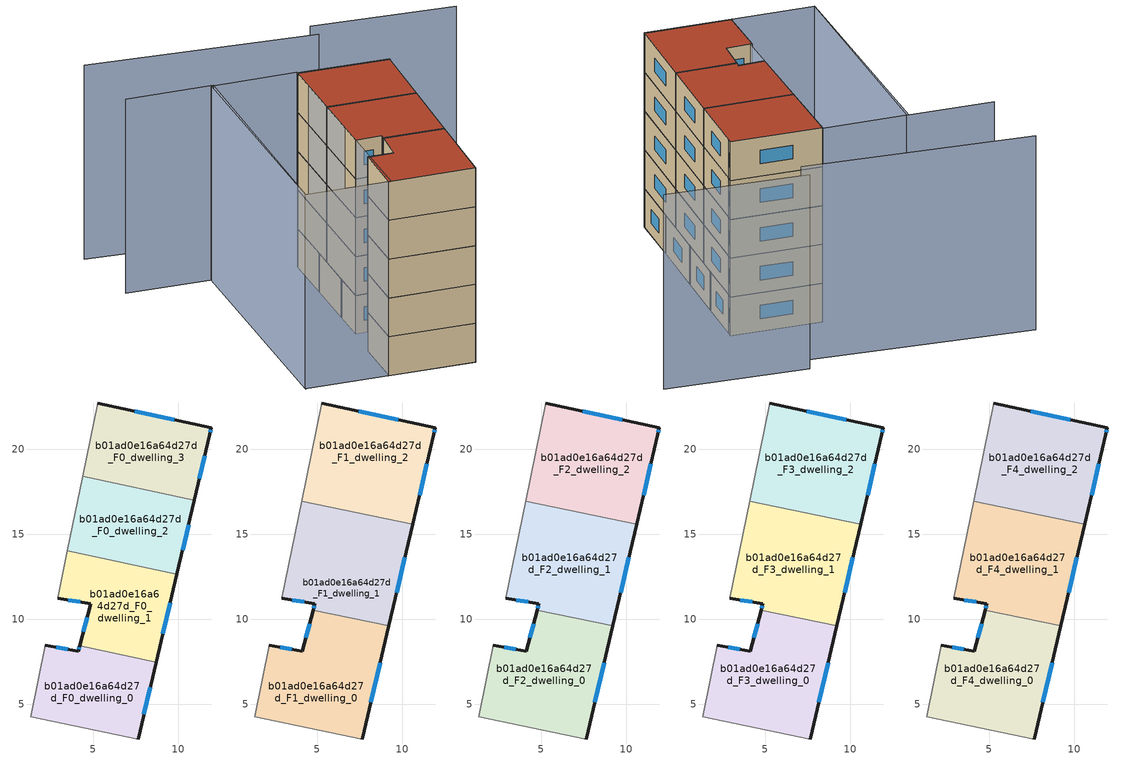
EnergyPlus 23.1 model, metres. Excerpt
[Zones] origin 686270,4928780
b01ad0e16a64d27d_F0_dwelling_0
 floor ground (EU_floor_Construction): 7.65,2.95 8.71,7.47 4.22,8.45 4.13,8.11 2.2,8.47 1.33,4.25 z0
 wall outside (EU_wall_Construction): 2.2,8.47 4.13,8.11 4.22,8.45 / 8.71,7.47 7.65,2.95 z0:3
 wall to b01ad0e16a64d27d_F0_dwelling_1 (EU_wall_Construction): 4.22,8.45 8.71,7.47 z0:3
 wall adiabatic (EU_wall_Construction): 7.65,2.95 1.33,4.25 2.2,8.47 z0:3
 window (EU_Window_Construction): 2.83,8.35 3.5,8.23 / 4.16,8.22 4.19,8.34 / 8.37,6 7.99,4.42 z0.98:2.02
b01ad0e16a64d27d_F0_dwelling_1
 floor ground (EU_floor_Construction): 8.71,7.47 9.93,12.63 3.49,14.03 2.92,11.22 4.87,10.92 4.22,8.45 z0
 wall outside (EU_wall_Construction): 9.93,12.63 8.71,7.47 / 4.22,8.45 4.87,10.92 2.92,11.22 z0:3
 wall adiabatic (EU_wall_Construction): 2.92,11.22 3.49,14.03 z0:3
 wall to b01ad0e16a64d27d_F0_dwelling_2 (EU_wall_Construction): 3.49,14.03 9.93,12.63 z0:3
 window (EU_Window_Construction): 9.53,10.95 9.11,9.15 / 4.43,9.25 4.66,10.12 / 4.23,11.02 3.55,11.12 z0.98:2.02
b01ad0e16a64d27d_F0_dwelling_2
 floor ground (EU_floor_Construction): 9.93,12.63 10.95,16.99 4.39,18.42 3.49,14.03 z0
 wall outside (EU_wall_Construction): 10.95,16.99 9.93,12.63 z0:3
 wall adiabatic (EU_wall_Construction): 3.49,14.03 4.39,18.42 z0:3
 wall to b01ad0e16a64d27d_F0_dwelling_3 (EU_wall_Construction): 4.39,18.42 10.95,16.99 z0:3
 window (EU_Window_Construction): 10.62,15.57 10.26,14.05 z0.98:2.02
b01ad0e16a64d27d_F0_dwelling_3
 floor ground (EU_floor_Construction): 10.95,16.99 11.87,20.87 11.96,21.26 5.27,22.72 4.39,18.42 z0
 wall outside (EU_wall_Construction): 5.27,22.72 11.96,21.26 11.87,20.87 10.95,16.99 z0:3
 wall adiabatic (EU_wall_Construction): 4.39,18.42 5.27,22.72 z0:3
 window (EU_Window_Construction): 11.57,19.61 11.25,18.25 / 7.45,22.24 9.78,21.73 / 11.93,21.13 11.9,20.99 z0.98:2.02
b01ad0e16a64d27d_F1_dwelling_0
 floor to b01ad0e16a64d27d_F0_dwelling_0 (EU_floor_Construction): 7.65,2.95 8.71,7.47 4.22,8.45 4.13,8.11 2.2,8.47 1.33,4.25 z3
 floor to b01ad0e16a64d27d_F0_dwelling_1 (EU_floor_Construction): 8.71,7.47 9.22,9.61 4.76,10.52 4.22,8.45 z3
 wall outside (EU_wall_Construction): 2.2,8.47 4.13,8.11 4.76,10.52 / 9.22,9.61 7.65,2.95 z3:6
 wall to b01ad0e16a64d27d_F1_dwelling_1 (EU_wall_Construction): 4.76,10.52 9.22,9.61 z3:6
 wall adiabatic (EU_wall_Construction): 7.65,2.95 1.33,4.25 2.2,8.47 z3:6
 window (EU_Window_Construction): 2.83,8.35 3.5,8.23 / 4.33,8.89 4.56,9.74 / 8.71,7.44 8.16,5.11 z3.98:5.02
b01ad0e16a64d27d_F1_dwelling_1
 floor to b01ad0e16a64d27d_F0_dwelling_1 (EU_floor_Construction): 9.22,9.61 9.93,12.63 3.49,14.03 2.92,11.22 4.87,10.92 4.76,10.52 z3
 floor to b01ad0e16a64d27d_F0_dwelling_2 (EU_floor_Construction): 9.93,12.63 10.62,15.58 4.09,16.92 3.49,14.03 z3
 wall outside (EU_wall_Construction): 10.62,15.58 9.22,9.61 / 4.76,10.52 4.87,10.92 2.92,11.22 z3:6
 wall adiabatic (EU_wall_Construction): 2.92,11.22 4.09,16.92 z3:6
 wall to b01ad0e16a64d27d_F1_dwelling_2 (EU_wall_Construction): 4.09,16.92 10.62,15.58 z3:6
 window (EU_Window_Construction): 10.17,13.64 9.67,11.55 / 4.8,10.65 4.83,10.79 / 4.23,11.02 3.55,11.12 z3.98:5.02
b01ad0e16a64d27d_F1_dwelling_2
 floor to b01ad0e16a64d27d_F0_dwelling_2 (EU_floor_Construction): 10.62,15.58 10.95,16.99 4.39,18.42 4.09,16.92 z3
 floor to b01ad0e16a64d27d_F0_dwelling_3 (EU_floor_Construction): 10.95,16.99 11.87,20.87 11.96,21.26 5.27,22.72 4.39,18.42 z3
 wall outside (EU_wall_Construction): 5.27,22.72 11.96,21.26 11.87,20.87 10.62,15.58 z3:6
 wall adiabatic (EU_wall_Construction): 4.09,16.92 5.27,22.72 z3:6
 window (EU_Window_Construction): 11.46,19.15 11.03,17.3 / 7.45,22.24 9.78,21.73 / 11.93,21.13 11.9,20.99 z3.98:5.02
b01ad0e16a64d27d_F2_dwelling_0
 floor to b01ad0e16a64d27d_F1_dwelling_0 (EU_floor_Construction): 7.65,2.95 9.22,9.61 4.76,10.52 4.13,8.11 2.2,8.47 1.33,4.25 z6
 wall outside (EU_wall_Construction): 2.2,8.47 4.13,8.11 4.76,10.52 / 9.22,9.61 7.65,2.95 z6:9
 wall to b01ad0e16a64d27d_F2_dwelling_1 (EU_wall_Construction): 4.76,10.52 9.22,9.61 z6:9
 wall adiabatic (EU_wall_Construction): 7.65,2.95 1.33,4.25 2.2,8.47 z6:9
 window (EU_Window_Construction): 2.83,8.35 3.5,8.23 / 4.33,8.89 4.56,9.74 / 8.71,7.44 8.16,5.11 z6.98:8.02
b01ad0e16a64d27d_F2_dwelling_1
 floor to b01ad0e16a64d27d_F1_dwelling_1 (EU_floor_Construction): 9.22,9.61 10.62,15.58 4.09,16.92 2.92,11.22 4.87,10.92 4.76,10.52 z6
 wall outside (EU_wall_Construction): 10.62,15.58 9.22,9.61 / 4.76,10.52 4.87,10.92 2.92,11.22 z6:9
 wall adiabatic (EU_wall_Construction): 2.92,11.22 4.09,16.92 z6:9
 wall to b01ad0e16a64d27d_F2_dwelling_2 (EU_wall_Construction): 4.09,16.92 10.62,15.58 z6:9
 window (EU_Window_Construction): 10.17,13.64 9.67,11.55 / 4.8,10.65 4.83,10.79 / 4.23,11.02 3.55,11.12 z6.98:8.02
b01ad0e16a64d27d_F2_dwelling_2
 floor to b01ad0e16a64d27d_F1_dwelling_2 (EU_floor_Construction): 10.62,15.58 11.87,20.87 11.96,21.26 5.27,22.72 4.09,16.92 z6
 wall outside (EU_wall_Construction): 5.27,22.72 11.96,21.26 11.87,20.87 10.62,15.58 z6:9
 wall adiabatic (EU_wall_Construction): 4.09,16.92 5.27,22.72 z6:9
 window (EU_Window_Construction): 11.46,19.15 11.03,17.3 / 7.45,22.24 9.78,21.73 / 11.93,21.13 11.9,20.99 z6.98:8.02
b01ad0e16a64d27d_F3_dwelling_0
 floor to b01ad0e16a64d27d_F2_dwelling_0 (EU_floor_Construction): 7.65,2.95 9.22,9.61 4.76,10.52 4.13,8.11 2.2,8.47 1.33,4.25 z9
 wall outside (EU_wall_Construction): 2.2,8.47 4.13,8.11 4.76,10.52 / 9.22,9.61 7.65,2.95 z9:12
 wall to b01ad0e16a64d27d_F3_dwelling_1 (EU_wall_Construction): 4.76,10.52 9.22,9.61 z9:12
 wall adiabatic (EU_wall_Construction): 7.65,2.95 1.33,4.25 2.2,8.47 z9:12
 window (EU_Window_Construction): 2.83,8.35 3.5,8.23 / 4.33,8.89 4.56,9.74 / 8.71,7.44 8.16,5.11 z9.98:11.02
b01ad0e16a64d27d_F3_dwelling_1
 floor to b01ad0e16a64d27d_F2_dwelling_1 (EU_floor_Construction): 9.22,9.61 10.62,15.58 4.09,16.92 2.92,11.22 4.87,10.92 4.76,10.52 z9
 wall outside (EU_wall_Construction): 10.62,15.58 9.22,9.61 / 4.76,10.52 4.87,10.92 2.92,11.22 z9:12
 wall adiabatic (EU_wall_Construction): 2.92,11.22 4.09,16.92 z9:12
 wall to b01ad0e16a64d27d_F3_dwelling_2 (EU_wall_Construction): 4.09,16.92 10.62,15.58 z9:12
 window (EU_Window_Construction): 10.17,13.64 9.67,11.55 / 4.8,10.65 4.83,10.79 / 4.23,11.02 3.55,11.12 z9.98:11.02
b01ad0e16a64d27d_F3_dwelling_2
 floor to b01ad0e16a64d27d_F2_dwelling_2 (EU_floor_Construction): 10.62,15.58 11.87,20.87 11.96,21.26 5.27,22.72 4.09,16.92 z9
 wall outside (EU_wall_Construction): 5.27,22.72 11.96,21.26 11.87,20.87 10.62,15.58 z9:12
 wall adiabatic (EU_wall_Construction): 4.09,16.92 5.27,22.72 z9:12
 window (EU_Window_Construction): 11.46,19.15 11.03,17.3 / 7.45,22.24 9.78,21.73 / 11.93,21.13 11.9,20.99 z9.98:11.02
b01ad0e16a64d27d_F4_dwelling_0
 floor to b01ad0e16a64d27d_F3_dwelling_0 (EU_floor_Construction): 7.65,2.95 9.22,9.61 4.76,10.52 4.13,8.11 2.2,8.47 1.33,4.25 z12
 wall outside (EU_wall_Construction): 2.2,8.47 4.13,8.11 4.76,10.52 / 9.22,9.61 7.65,2.95 z12:15
 wall to b01ad0e16a64d27d_F4_dwelling_1 (EU_wall_Construction): 4.76,10.52 9.22,9.61 z12:15
 wall adiabatic (EU_wall_Construction): 7.65,2.95 1.33,4.25 2.2,8.47 z12:15
 window (EU_Window_Construction): 2.83,8.35 3.5,8.23 / 4.33,8.89 4.56,9.74 / 8.71,7.44 8.16,5.11 z12.98:14.02
 roof outside (EU_roof_Construction): 9.22,9.61 7.65,2.95 1.33,4.25 2.2,8.47 4.13,8.11 4.76,10.52 z15
b01ad0e16a64d27d_F4_dwelling_1
 floor to b01ad0e16a64d27d_F3_dwelling_1 (EU_floor_Construction): 9.22,9.61 10.62,15.58 4.09,16.92 2.92,11.22 4.87,10.92 4.76,10.52 z12
 wall outside (EU_wall_Construction): 10.62,15.58 9.22,9.61 / 4.76,10.52 4.87,10.92 2.92,11.22 z12:15
 wall adiabatic (EU_wall_Construction): 2.92,11.22 4.09,16.92 z12:15
 wall to b01ad0e16a64d27d_F4_dwelling_2 (EU_wall_Construction): 4.09,16.92 10.62,15.58 z12:15
 window (EU_Window_Construction): 10.17,13.64 9.67,11.55 / 4.8,10.65 4.83,10.79 / 4.23,11.02 3.55,11.12 z12.98:14.02
 roof outside (EU_roof_Construction): 10.62,15.58 9.22,9.61 4.76,10.52 4.87,10.92 2.92,11.22 4.09,16.92 z15
b01ad0e16a64d27d_F4_dwelling_2
 floor to b01ad0e16a64d27d_F3_dwelling_2 (EU_floor_Construction): 10.62,15.58 11.87,20.87 11.96,21.26 5.27,22.72 4.09,16.92 z12
 wall outside (EU_wall_Construction): 5.27,22.72 11.96,21.26 11.87,20.87 10.62,15.58 z12:15
 wall adiabatic (EU_wall_Construction): 4.09,16.92 5.27,22.72 z12:15
 window (EU_Window_Construction): 11.46,19.15 11.03,17.3 / 7.45,22.24 9.78,21.73 / 11.93,21.13 11.9,20.99 z12.98:14.02
 roof outside (EU_roof_Construction): 11.96,21.26 11.87,20.87 10.62,15.58 4.09,16.92 5.27,22.72 z15
shading: -7.16,25.43 -0.8,24.08 / -0.8,24.08 -4.75,5.48 / 20.47,26.15 10.07,28.75 / 9.87,27.29 -6.67,31.67 / 5.29,22.8 1.48,4.21 / 1.48,4.21 -4.76,5.49 / -4.76,5.49 -0.96,24.08 / -0.96,24.08 5.29,22.8 z0:15
[Building]
EU S2 Campaign: North Axis=0; Terrain=City; Solar Distribution=FullExterior
[Site:Location]
Bologna: Latitude=44.5; Longitude=11.25; Time Zone=1; Elevation=37
[SizingPeriod:WeatherFileDays]
AnnualSizingPeriod: Begin Month=1; Begin Day of Month=1; End Month=12; End Day of Month=31; Day of Week for Start Day=Monday; Use Weather File Daylight Saving Period=No; Use Weather File Rain and Snow Indicators=No
[MATERIAL]
EU_InternalMass_Material: Roughness=MediumRough; Thickness=0.1; Conductivity=1; Density=1800; Specific Heat=900; Thermal Absorptance=0.9; Solar Absorptance=0.7; Visible Absorptance=0.7
[MATERIAL:NOMASS] Roughness=MediumRough; Thermal Absorptance=0.9; Solar Absorptance=0.7; Visible Absorptance=0.7
Name | Thermal Resistance
EU_wall_NoMass | 0.905828
EU_roof_NoMass | 0.37593
EU_floor_NoMass | 0.67114
[WINDOWMATERIAL:SIMPLEGLAZINGSYSTEM]
EU_Window_SimpleGlazing: UFactor=4.52486; Solar Heat Gain Coefficient=0.85; Visible Transmittance=0.85
[CONSTRUCTION]
EU_wall_Construction: EU_wall_NoMass
EU_roof_Construction: EU_roof_NoMass
EU_floor_Construction: EU_floor_NoMass
EU_InternalMass_Construction: EU_InternalMass_Material
EU_Window_Construction: EU_Window_SimpleGlazing
[ZONE] Type=1; Multiplier=1; Ceiling Height=autocalculate; Floor Area=autocalculate; Part of Total Floor Area=Yes
Name | Volume
b01ad0e16a64d27d_F0_dwelling_0 | 89.2888
b01ad0e16a64d27d_F1_dwelling_0; b01ad0e16a64d27d_F2_dwelling_0; b01ad0e16a64d27d_F3_dwelling_0; b01ad0e16a64d27d_F4_dwelling_0 | 119.053
b01ad0e16a64d27d_F0_dwelling_1 | 89.2903
b01ad0e16a64d27d_F1_dwelling_1; b01ad0e16a64d27d_F2_dwelling_1; b01ad0e16a64d27d_F3_dwelling_1; b01ad0e16a64d27d_F4_dwelling_1 | 119.05
b01ad0e16a64d27d_F0_dwelling_2 | 89.2939
b01ad0e16a64d27d_F1_dwelling_2; b01ad0e16a64d27d_F2_dwelling_2; b01ad0e16a64d27d_F3_dwelling_2; b01ad0e16a64d27d_F4_dwelling_2 | 119.051
b01ad0e16a64d27d_F0_dwelling_3 | 89.2896
[INTERNALMASS] Construction=EU_InternalMass_Construction
Name | Zone or ZoneList | Surface Area
b01ad0e16a64d27d_F0_dwelling_0_EU_InternalMass | b01ad0e16a64d27d_F0_dwelling_0 | 29.7631
b01ad0e16a64d27d_F0_dwelling_1_EU_InternalMass | b01ad0e16a64d27d_F0_dwelling_1 | 29.7634
b01ad0e16a64d27d_F0_dwelling_2_EU_InternalMass | b01ad0e16a64d27d_F0_dwelling_2 | 29.7646
b01ad0e16a64d27d_F0_dwelling_3_EU_InternalMass | b01ad0e16a64d27d_F0_dwelling_3 | 29.7632
b01ad0e16a64d27d_F1_dwelling_0_EU_InternalMass | b01ad0e16a64d27d_F1_dwelling_0 | 39.6845
b01ad0e16a64d27d_F1_dwelling_1_EU_InternalMass | b01ad0e16a64d27d_F1_dwelling_1 | 39.6829
b01ad0e16a64d27d_F1_dwelling_2_EU_InternalMass | b01ad0e16a64d27d_F1_dwelling_2 | 39.6834
b01ad0e16a64d27d_F2_dwelling_0_EU_InternalMass | b01ad0e16a64d27d_F2_dwelling_0 | 39.6845
b01ad0e16a64d27d_F2_dwelling_1_EU_InternalMass | b01ad0e16a64d27d_F2_dwelling_1 | 39.6829
b01ad0e16a64d27d_F2_dwelling_2_EU_InternalMass | b01ad0e16a64d27d_F2_dwelling_2 | 39.6834
b01ad0e16a64d27d_F3_dwelling_0_EU_InternalMass | b01ad0e16a64d27d_F3_dwelling_0 | 39.6845
b01ad0e16a64d27d_F3_dwelling_1_EU_InternalMass | b01ad0e16a64d27d_F3_dwelling_1 | 39.6829
b01ad0e16a64d27d_F3_dwelling_2_EU_InternalMass | b01ad0e16a64d27d_F3_dwelling_2 | 39.6834
b01ad0e16a64d27d_F4_dwelling_0_EU_InternalMass | b01ad0e16a64d27d_F4_dwelling_0 | 39.6845
b01ad0e16a64d27d_F4_dwelling_1_EU_InternalMass | b01ad0e16a64d27d_F4_dwelling_1 | 39.6829
b01ad0e16a64d27d_F4_dwelling_2_EU_InternalMass | b01ad0e16a64d27d_F4_dwelling_2 | 39.6834
[OTHEREQUIPMENT] Fuel Type=Electricity; Design Level Calculation Method=Watts/Area; Power per Zone Floor Area=1; Fraction Latent=0; Fraction Radiant=0; Fraction Lost=0; Carbon Dioxide Generation Rate=0; EndUse Subcategory=EU_Step8_InternalGains
Name | Zone or ZoneList or Space or SpaceList | Schedule
EU_Step8_InternalGain_b01ad0e16a64d27d_F0_dwelling_0_f000 | b01ad0e16a64d27d_F0_dwelling_0 | EU_Step8_GainSchedule_b01ad0e16a64d27d_F0_dwelling_0_f000
EU_Step8_InternalGain_b01ad0e16a64d27d_F0_dwelling_1_f000 | b01ad0e16a64d27d_F0_dwelling_1 | EU_Step8_GainSchedule_b01ad0e16a64d27d_F0_dwelling_1_f000
EU_Step8_InternalGain_b01ad0e16a64d27d_F0_dwelling_2_f000 | b01ad0e16a64d27d_F0_dwelling_2 | EU_Step8_GainSchedule_b01ad0e16a64d27d_F0_dwelling_2_f000
EU_Step8_InternalGain_b01ad0e16a64d27d_F0_dwelling_3_f000 | b01ad0e16a64d27d_F0_dwelling_3 | EU_Step8_GainSchedule_b01ad0e16a64d27d_F0_dwelling_3_f000
EU_Step8_InternalGain_b01ad0e16a64d27d_F1_dwelling_0_f000 | b01ad0e16a64d27d_F1_dwelling_0 | EU_Step8_GainSchedule_b01ad0e16a64d27d_F1_dwelling_0_f000
EU_Step8_InternalGain_b01ad0e16a64d27d_F1_dwelling_1_f000 | b01ad0e16a64d27d_F1_dwelling_1 | EU_Step8_GainSchedule_b01ad0e16a64d27d_F1_dwelling_1_f000
EU_Step8_InternalGain_b01ad0e16a64d27d_F1_dwelling_2_f000 | b01ad0e16a64d27d_F1_dwelling_2 | EU_Step8_GainSchedule_b01ad0e16a64d27d_F1_dwelling_2_f000
EU_Step8_InternalGain_b01ad0e16a64d27d_F2_dwelling_0_f000 | b01ad0e16a64d27d_F2_dwelling_0 | EU_Step8_GainSchedule_b01ad0e16a64d27d_F2_dwelling_0_f000
EU_Step8_InternalGain_b01ad0e16a64d27d_F2_dwelling_1_f000 | b01ad0e16a64d27d_F2_dwelling_1 | EU_Step8_GainSchedule_b01ad0e16a64d27d_F2_dwelling_1_f000
EU_Step8_InternalGain_b01ad0e16a64d27d_F2_dwelling_2_f000 | b01ad0e16a64d27d_F2_dwelling_2 | EU_Step8_GainSchedule_b01ad0e16a64d27d_F2_dwelling_2_f000
EU_Step8_InternalGain_b01ad0e16a64d27d_F3_dwelling_0_f000 | b01ad0e16a64d27d_F3_dwelling_0 | EU_Step8_GainSchedule_b01ad0e16a64d27d_F3_dwelling_0_f000
EU_Step8_InternalGain_b01ad0e16a64d27d_F3_dwelling_1_f000 | b01ad0e16a64d27d_F3_dwelling_1 | EU_Step8_GainSchedule_b01ad0e16a64d27d_F3_dwelling_1_f000
EU_Step8_InternalGain_b01ad0e16a64d27d_F3_dwelling_2_f000 | b01ad0e16a64d27d_F3_dwelling_2 | EU_Step8_GainSchedule_b01ad0e16a64d27d_F3_dwelling_2_f000
EU_Step8_InternalGain_b01ad0e16a64d27d_F4_dwelling_0_f000 | b01ad0e16a64d27d_F4_dwelling_0 | EU_Step8_GainSchedule_b01ad0e16a64d27d_F4_dwelling_0_f000
EU_Step8_InternalGain_b01ad0e16a64d27d_F4_dwelling_1_f000 | b01ad0e16a64d27d_F4_dwelling_1 | EU_Step8_GainSchedule_b01ad0e16a64d27d_F4_dwelling_1_f000
EU_Step8_InternalGain_b01ad0e16a64d27d_F4_dwelling_2_f000 | b01ad0e16a64d27d_F4_dwelling_2 | EU_Step8_GainSchedule_b01ad0e16a64d27d_F4_dwelling_2_f000
[ZONEVENTILATION:DESIGNFLOWRATE] Schedule=EU_AlwaysOn; Design Flow Rate Calculation Method=AirChanges/Hour; Air Changes per Hour=0.73129; Ventilation Type=Natural; Fan Pressure Rise=0; Fan Total Efficiency=1; Constant Term Coefficient=1; Temperature Term Coefficient=0; Velocity Term Coefficient=0; Velocity Squared Term Coefficient=0; Minimum Indoor Temperature=-100; Maximum Indoor Temperature=100; Delta Temperature=-100; Minimum Outdoor Temperature=-100; Maximum Outdoor Temperature=100; Maximum Wind Speed=40
Name | Zone or ZoneList or Space or SpaceList
EU_ConstantAir_b01ad0e16a64d27d_F0_dwelling_0 | b01ad0e16a64d27d_F0_dwelling_0
EU_ConstantAir_b01ad0e16a64d27d_F0_dwelling_1 | b01ad0e16a64d27d_F0_dwelling_1
EU_ConstantAir_b01ad0e16a64d27d_F0_dwelling_2 | b01ad0e16a64d27d_F0_dwelling_2
EU_ConstantAir_b01ad0e16a64d27d_F0_dwelling_3 | b01ad0e16a64d27d_F0_dwelling_3
EU_ConstantAir_b01ad0e16a64d27d_F1_dwelling_0 | b01ad0e16a64d27d_F1_dwelling_0
EU_ConstantAir_b01ad0e16a64d27d_F1_dwelling_1 | b01ad0e16a64d27d_F1_dwelling_1
EU_ConstantAir_b01ad0e16a64d27d_F1_dwelling_2 | b01ad0e16a64d27d_F1_dwelling_2
EU_ConstantAir_b01ad0e16a64d27d_F2_dwelling_0 | b01ad0e16a64d27d_F2_dwelling_0
EU_ConstantAir_b01ad0e16a64d27d_F2_dwelling_1 | b01ad0e16a64d27d_F2_dwelling_1
EU_ConstantAir_b01ad0e16a64d27d_F2_dwelling_2 | b01ad0e16a64d27d_F2_dwelling_2
EU_ConstantAir_b01ad0e16a64d27d_F3_dwelling_0 | b01ad0e16a64d27d_F3_dwelling_0
EU_ConstantAir_b01ad0e16a64d27d_F3_dwelling_1 | b01ad0e16a64d27d_F3_dwelling_1
EU_ConstantAir_b01ad0e16a64d27d_F3_dwelling_2 | b01ad0e16a64d27d_F3_dwelling_2
EU_ConstantAir_b01ad0e16a64d27d_F4_dwelling_0 | b01ad0e16a64d27d_F4_dwelling_0
EU_ConstantAir_b01ad0e16a64d27d_F4_dwelling_1 | b01ad0e16a64d27d_F4_dwelling_1
EU_ConstantAir_b01ad0e16a64d27d_F4_dwelling_2 | b01ad0e16a64d27d_F4_dwelling_2
[HVACTEMPLATE:THERMOSTAT] Constant Heating Setpoint=20; Constant Cooling Setpoint=50
EU_HeatOnly_b01ad0e16a64d27d_F0_dwelling_0; EU_HeatOnly_b01ad0e16a64d27d_F0_dwelling_1; EU_HeatOnly_b01ad0e16a64d27d_F0_dwelling_2; EU_HeatOnly_b01ad0e16a64d27d_F0_dwelling_3; EU_HeatOnly_b01ad0e16a64d27d_F1_dwelling_0; EU_HeatOnly_b01ad0e16a64d27d_F1_dwelling_1; EU_HeatOnly_b01ad0e16a64d27d_F1_dwelling_2; EU_HeatOnly_b01ad0e16a64d27d_F2_dwelling_0; EU_HeatOnly_b01ad0e16a64d27d_F2_dwelling_1; EU_HeatOnly_b01ad0e16a64d27d_F2_dwelling_2; EU_HeatOnly_b01ad0e16a64d27d_F3_dwelling_0; EU_HeatOnly_b01ad0e16a64d27d_F3_dwelling_1; EU_HeatOnly_b01ad0e16a64d27d_F3_dwelling_2; EU_HeatOnly_b01ad0e16a64d27d_F4_dwelling_0; EU_HeatOnly_b01ad0e16a64d27d_F4_dwelling_1; EU_HeatOnly_b01ad0e16a64d27d_F4_dwelling_2
[HVACTEMPLATE:ZONE:IDEALLOADSAIRSYSTEM] System Availability Schedule=EU_AlwaysOn; Maximum Heating Supply Air Temperature=50; Minimum Cooling Supply Air Temperature=13; Maximum Heating Supply Air Humidity Ratio=0.0156; Minimum Cooling Supply Air Humidity Ratio=0.0077; Heating Limit=NoLimit; Cooling Limit=NoLimit; Heating Availability Schedule=EU_AlwaysOn; Cooling Availability Schedule=EU_CoolingOff; Dehumidification Control Type=ConstantSensibleHeatRatio; Cooling Sensible Heat Ratio=0.7; Dehumidification Setpoint=60; Humidification Control Type=None; Humidification Setpoint=30; Outdoor Air Method=None; Outdoor Air Flow Rate per Person=0.00944; Outdoor Air Flow Rate per Zone Floor Area=0; Outdoor Air Flow Rate per Zone=0; Demand Controlled Ventilation Type=None; Outdoor Air Economizer Type=NoEconomizer; Heat Recovery Type=None; Sensible Heat Recovery Effectiveness=0.7; Latent Heat Recovery Effectiveness=0.65
Name | Template Thermostat
b01ad0e16a64d27d_F0_dwelling_0 | EU_HeatOnly_b01ad0e16a64d27d_F0_dwelling_0
b01ad0e16a64d27d_F0_dwelling_1 | EU_HeatOnly_b01ad0e16a64d27d_F0_dwelling_1
b01ad0e16a64d27d_F0_dwelling_2 | EU_HeatOnly_b01ad0e16a64d27d_F0_dwelling_2
b01ad0e16a64d27d_F0_dwelling_3 | EU_HeatOnly_b01ad0e16a64d27d_F0_dwelling_3
b01ad0e16a64d27d_F1_dwelling_0 | EU_HeatOnly_b01ad0e16a64d27d_F1_dwelling_0
b01ad0e16a64d27d_F1_dwelling_1 | EU_HeatOnly_b01ad0e16a64d27d_F1_dwelling_1
b01ad0e16a64d27d_F1_dwelling_2 | EU_HeatOnly_b01ad0e16a64d27d_F1_dwelling_2
b01ad0e16a64d27d_F2_dwelling_0 | EU_HeatOnly_b01ad0e16a64d27d_F2_dwelling_0
b01ad0e16a64d27d_F2_dwelling_1 | EU_HeatOnly_b01ad0e16a64d27d_F2_dwelling_1
b01ad0e16a64d27d_F2_dwelling_2 | EU_HeatOnly_b01ad0e16a64d27d_F2_dwelling_2
b01ad0e16a64d27d_F3_dwelling_0 | EU_HeatOnly_b01ad0e16a64d27d_F3_dwelling_0
b01ad0e16a64d27d_F3_dwelling_1 | EU_HeatOnly_b01ad0e16a64d27d_F3_dwelling_1
b01ad0e16a64d27d_F3_dwelling_2 | EU_HeatOnly_b01ad0e16a64d27d_F3_dwelling_2
b01ad0e16a64d27d_F4_dwelling_0 | EU_HeatOnly_b01ad0e16a64d27d_F4_dwelling_0
b01ad0e16a64d27d_F4_dwelling_1 | EU_HeatOnly_b01ad0e16a64d27d_F4_dwelling_1
b01ad0e16a64d27d_F4_dwelling_2 | EU_HeatOnly_b01ad0e16a64d27d_F4_dwelling_2
[SIZING:ZONE] Zone Cooling Design Supply Air Temperature Input Method=SupplyAirTemperature; Zone Cooling Design Supply Air Temperature=13; Zone Heating Design Supply Air Temperature Input Method=SupplyAirTemperature; Zone Heating Design Supply Air Temperature=50; Zone Cooling Design Supply Air Humidity Ratio=0.008; Zone Heating Design Supply Air Humidity Ratio=0.008; Cooling Design Air Flow Method=DesignDay; Cooling Design Air Flow Rate=0; Cooling Minimum Air Flow per Zone Floor Area=0.000762; Cooling Minimum Air Flow=0; Cooling Minimum Air Flow Fraction=0.2; Heating Design Air Flow Method=DesignDay; Heating Design Air Flow Rate=0; Heating Maximum Air Flow per Zone Floor Area=0.002032; Heating Maximum Air Flow=0.141576; Heating Maximum Air Flow Fraction=0.3; Account for Dedicated Outdoor Air System=No; Dedicated Outdoor Air System Control Strategy=NeutralSupplyAir; Dedicated Outdoor Air Low Setpoint Temperature for Design=autosize; Dedicated Outdoor Air High Setpoint Temperature for Design=autosize; Zone Load Sizing Method=Sensible Load Only No Latent Load; Zone Latent Cooling Design Supply Air Humidity Ratio Input Method=HumidityRatioDifference; Zone Cooling Design Supply Air Humidity Ratio Difference=0.005; Zone Latent Heating Design Supply Air Humidity Ratio Input Method=HumidityRatioDifference; Zone Humidification Design Supply Air Humidity Ratio Difference=0.005
b01ad0e16a64d27d_F0_dwelling_0; b01ad0e16a64d27d_F0_dwelling_1; b01ad0e16a64d27d_F0_dwelling_2; b01ad0e16a64d27d_F0_dwelling_3; b01ad0e16a64d27d_F1_dwelling_0; b01ad0e16a64d27d_F1_dwelling_1; b01ad0e16a64d27d_F1_dwelling_2; b01ad0e16a64d27d_F2_dwelling_0; b01ad0e16a64d27d_F2_dwelling_1; b01ad0e16a64d27d_F2_dwelling_2; b01ad0e16a64d27d_F3_dwelling_0; b01ad0e16a64d27d_F3_dwelling_1; b01ad0e16a64d27d_F3_dwelling_2; b01ad0e16a64d27d_F4_dwelling_0; b01ad0e16a64d27d_F4_dwelling_1; b01ad0e16a64d27d_F4_dwelling_2
[SCHEDULE:CONSTANT]
Name | Hourly Value
EU_AlwaysOn | 1
EU_CoolingOff | 0
[SCHEDULE:FILE] Column Number=1; Rows to Skip at Top=0; Number of Hours of Data=8760; Column Separator=Comma; Interpolate to Timestep=No; Minutes per Item=60; Adjust Schedule for Daylight Savings=Yes
Name | File
EU_Step8_GainSchedule_b01ad0e16a64d27d_F0_dwelling_0_f000 | ../../schedules/b01ad0e16a64d27d/b01ad0e16a64d27d_F0_dwelling_0_f000_gain.csv
EU_Step8_GainSchedule_b01ad0e16a64d27d_F0_dwelling_1_f000 | ../../schedules/b01ad0e16a64d27d/b01ad0e16a64d27d_F0_dwelling_1_f000_gain.csv
EU_Step8_GainSchedule_b01ad0e16a64d27d_F0_dwelling_2_f000 | ../../schedules/b01ad0e16a64d27d/b01ad0e16a64d27d_F0_dwelling_2_f000_gain.csv
EU_Step8_GainSchedule_b01ad0e16a64d27d_F0_dwelling_3_f000 | ../../schedules/b01ad0e16a64d27d/b01ad0e16a64d27d_F0_dwelling_3_f000_gain.csv
EU_Step8_GainSchedule_b01ad0e16a64d27d_F1_dwelling_0_f000 | ../../schedules/b01ad0e16a64d27d/b01ad0e16a64d27d_F1_dwelling_0_f000_gain.csv
EU_Step8_GainSchedule_b01ad0e16a64d27d_F1_dwelling_1_f000 | ../../schedules/b01ad0e16a64d27d/b01ad0e16a64d27d_F1_dwelling_1_f000_gain.csv
EU_Step8_GainSchedule_b01ad0e16a64d27d_F1_dwelling_2_f000 | ../../schedules/b01ad0e16a64d27d/b01ad0e16a64d27d_F1_dwelling_2_f000_gain.csv
EU_Step8_GainSchedule_b01ad0e16a64d27d_F2_dwelling_0_f000 | ../../schedules/b01ad0e16a64d27d/b01ad0e16a64d27d_F2_dwelling_0_f000_gain.csv
EU_Step8_GainSchedule_b01ad0e16a64d27d_F2_dwelling_1_f000 | ../../schedules/b01ad0e16a64d27d/b01ad0e16a64d27d_F2_dwelling_1_f000_gain.csv
EU_Step8_GainSchedule_b01ad0e16a64d27d_F2_dwelling_2_f000 | ../../schedules/b01ad0e16a64d27d/b01ad0e16a64d27d_F2_dwelling_2_f000_gain.csv
EU_Step8_GainSchedule_b01ad0e16a64d27d_F3_dwelling_0_f000 | ../../schedules/b01ad0e16a64d27d/b01ad0e16a64d27d_F3_dwelling_0_f000_gain.csv
EU_Step8_GainSchedule_b01ad0e16a64d27d_F3_dwelling_1_f000 | ../../schedules/b01ad0e16a64d27d/b01ad0e16a64d27d_F3_dwelling_1_f000_gain.csv
EU_Step8_GainSchedule_b01ad0e16a64d27d_F3_dwelling_2_f000 | ../../schedules/b01ad0e16a64d27d/b01ad0e16a64d27d_F3_dwelling_2_f000_gain.csv
EU_Step8_GainSchedule_b01ad0e16a64d27d_F4_dwelling_0_f000 | ../../schedules/b01ad0e16a64d27d/b01ad0e16a64d27d_F4_dwelling_0_f000_gain.csv
EU_Step8_GainSchedule_b01ad0e16a64d27d_F4_dwelling_1_f000 | ../../schedules/b01ad0e16a64d27d/b01ad0e16a64d27d_F4_dwelling_1_f000_gain.csv
EU_Step8_GainSchedule_b01ad0e16a64d27d_F4_dwelling_2_f000 | ../../schedules/b01ad0e16a64d27d/b01ad0e16a64d27d_F4_dwelling_2_f000_gain.csv
